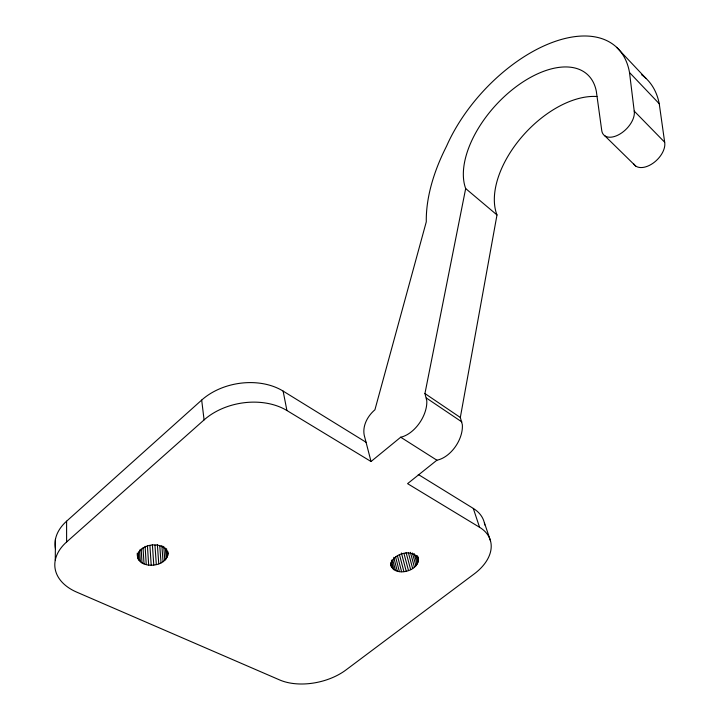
<?xml version="1.0" encoding="UTF-8"?>
<svg xmlns="http://www.w3.org/2000/svg" width="720" height="720" viewBox="0 0 720 720"><rect width="100%" height="100%" fill="white"/><g stroke="black" fill="none" stroke-linecap="round" stroke-linejoin="round"><path stroke-width="1.08" d="M55.269 560.205L55.44 539.325M390.555 563.886C393.57 578.961 423.18 570.501 417.519 556.011M137.295 553.059C135.855 570.843 169.542 568.116 167.841 551.664M366.048 442.251L283.113 391.086A56.889 40.626 -9.8 0 0 201.681 400.077L66.6 521.19L66.609 541.989A55.908 35.874 -5.9 0 0 76.689 592.119L279.684 679.959A48.42 28.674 -12.6 0 0 345.924 669.987L474.228 573.912A50.445 31.743 -16.8 0 0 479.565 527.283L407.574 483.651L436.896 460.206A26.991 17.208 -57.2 0 0 462.339 424.683L460.323 417.483L496.989 214.956A82.872 48.078 -47.1 0 1 521.127 137.727A82.872 48.078 -47.1 0 1 596.934 96.516M424.935 393.552L465.678 188.559A84.825 46.989 -47.6 0 1 516.402 86.508A84.825 46.989 -47.6 0 1 596.34 91.395L601.749 130.545A19.962 11.583 -44.7 0 0 619.983 134.01A19.962 11.583 -44.7 0 0 634.221 111.096L629.505 72.513A123.471 68.499 -47.6 0 0 549.441 43.551A123.471 68.499 -47.6 0 0 446.652 145.953L445.077 149.148A167.373 95.391 -47 0 0 426.285 221.814L374.922 409.788C367.776 415.845 362.385 425.529 364.194 435.105L371.034 461.511L400.707 437.22A27.666 16.866 -57 0 0 426.789 400.788L424.935 393.552L460.323 417.483M66.609 541.989L204.084 419.904A57.87 40.734 -10 0 1 286.92 410.526L371.034 461.511M418.257 474.462L473.292 508.419A49.689 31.788 -16.7 0 1 484.11 521.901L490.464 540.729M400.707 437.22L436.896 460.206M426.384 398.025L461.871 421.938M465.678 188.559L496.989 214.956M604.809 135.819L635.67 166.032M634.221 111.096L664.668 142.227A19.467 11.817 -44 0 1 652.896 163.314A19.467 11.817 -44 0 1 633.582 163.773M629.505 72.513L659.241 103.734L664.668 142.227M616.644 47.322L645.894 78.3M418.104 558.144C411.759 547.965 390.708 553.896 391.104 566.037M473.292 508.419L479.565 527.283M417.564 556.416L418.437 559.611M416.916 555.831L418.383 561.159M415.881 555.282L417.933 562.734M414.189 553.653L417.105 564.3M412.434 553.032L415.926 565.812M410.373 552.312L414.423 567.225M408.339 552.51L412.65 568.503M406.08 552.537L410.652 569.601M403.938 553.419L408.483 570.492M401.418 553.005L406.206 571.158M399.411 554.481L403.893 571.581M397.422 555.696L401.598 571.734M395.514 556.65L399.384 571.626M393.75 557.334L397.332 571.248M392.733 559.917L395.478 570.627M391.428 560.124L393.885 569.763M390.969 562.266L392.607 568.692M390.582 563.148L391.662 567.432M283.113 391.086L286.92 410.526M168.012 553.806C164.691 539.874 137.781 543.186 137.538 557.37M201.681 400.077L204.084 419.904M167.499 551.223L167.841 555.507M166.554 548.622L167.229 557.19M165.375 548.091L166.212 558.81M163.737 546.39L164.808 560.322M161.847 545.607L163.071 561.69M159.759 545.697L161.037 562.869M157.365 544.5L158.76 563.823M154.962 545.202L156.321 564.534M152.379 544.554L153.774 564.975M149.922 545.778L151.2 565.137M147.42 545.652L148.671 565.02M145.107 546.309L146.25 564.615M143.028 547.776L144.018 563.94M141.192 549L142.02 563.013M139.644 549.999L140.337 561.852M138.51 551.88L139.005 560.502M137.754 553.599L138.06 558.999M55.494 548.802A54.99 35.847 -5.7 0 1 66.6 521.19M484.362 522.9A49.689 31.788 -16.7 0 1 484.731 524.952M641.664 74.826A120.618 70.083 -47.1 0 1 659.241 103.734"/></g></svg>
